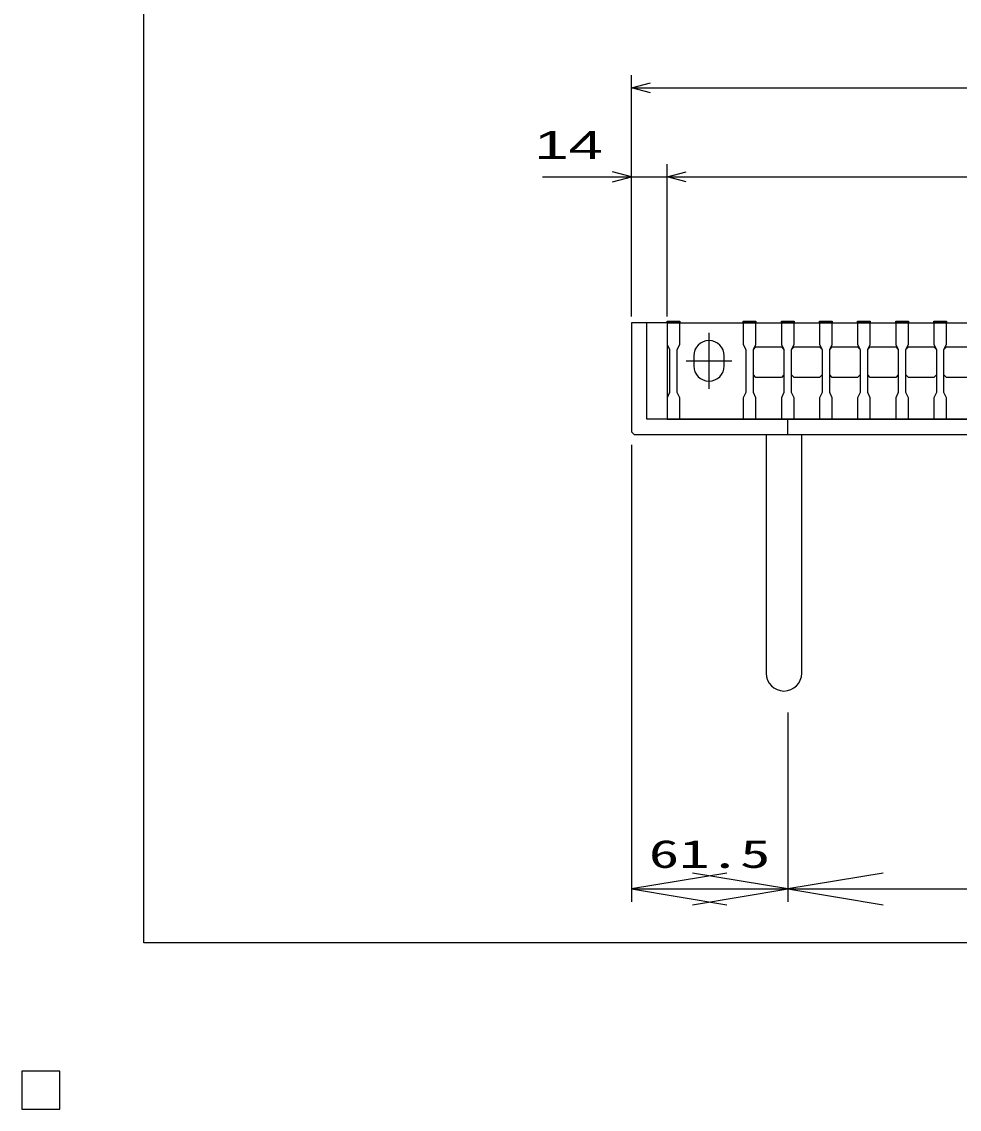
# Model space of a CAD drawing. Units: millimetres at full size, sheet at 1:5; details may follow other scales. Extents: x -910 to 868, y -641 to 524.
# Drawn here: x -910 to -541, y -641.2 to -213 of the extents above; entities that cross this region are included whole.
import ezdxf
from ezdxf.enums import TextEntityAlignment as Align

# ---------------------------------------------------------------- set-up
doc = ezdxf.new("R2010")
doc.units = ezdxf.units.MM
doc.header["$LTSCALE"] = 5
for name, color, linetype, lineweight in [('0_2', 150, 'Continuous', 25), ('16', 3, 'Continuous', 25), ('19', 6, 'Continuous', 25), ('22', 4, 'Continuous', 25)]:
    doc.layers.add(name, color=color, linetype=linetype, lineweight=lineweight)
doc.styles.add('ベクトル', font='')
doc.styles.add('ＭＳ ゴシック', font='')
doc.styles.get('ベクトル').set_extended_font_data('ベクトル')
doc.styles.get('ＭＳ ゴシック').set_extended_font_data('MS Gothic')

# ---------------------------------------------------------------- blocks, each defined once
blk = doc.blocks.new('open_arrow')
at = {"color": 0, "linetype": 'Continuous', "lineweight": -2}
blk.add_lwpolyline([(7.5, 1.25), (0, 0), (7.5, -1.25)], dxfattribs=at)

msp = doc.modelspace()

# ---------------------------------------------------------------- linework, layer by layer
at = {"layer": '0_2'}
for p, q in [((-862, -575.75), (-862, 524.25)), ((868, -575.75), (-862, -575.75))]:
    msp.add_line(p, q, dxfattribs=at)
at = {"layer": '16'}
for p, q in [((-656, -331.561), (-656, -330.861)), ((-656, -330.861), (-651, -330.861)), ((-656, -331.561), (-656, -340.061)), ((-651, -331.561), (-656, -331.561)), ((-656, -331.561), (-656, -369.561)), ((-656, -331.561), (-261, -331.561)), ((-652, -331.561), (-627, -331.561)), ((-651, -330.861), (-651, -331.561)), ((-651, -340.061), (-651, -331.561)), ((-626, -331.561), (-626, -330.861)), ((-626, -330.861), (-621, -330.861)), ((-626, -331.561), (-626, -340.061)), ((-621, -331.561), (-626, -331.561)), ((-621, -330.861), (-621, -331.561)), ((-621, -340.061), (-621, -331.561)), ((-611, -331.561), (-611, -330.861)), ((-611, -330.861), (-606, -330.861)), ((-611, -331.561), (-611, -340.061)), ((-606, -331.561), (-611, -331.561)), ((-606, -330.861), (-606, -331.561)), ((-606, -340.061), (-606, -331.561)), ((-596, -331.561), (-596, -330.861)), ((-596, -330.861), (-591, -330.861)), ((-596, -331.561), (-596, -340.061)), ((-591, -331.561), (-596, -331.561)), ((-591, -330.861), (-591, -331.561)), ((-591, -340.061), (-591, -331.561)), ((-581, -331.561), (-581, -330.861)), ((-581, -330.861), (-576, -330.861)), ((-581, -331.561), (-581, -340.061)), ((-576, -331.561), (-581, -331.561)), ((-576, -330.861), (-576, -331.561)), ((-576, -340.061), (-576, -331.561)), ((-566, -331.561), (-566, -330.861)), ((-566, -330.861), (-561, -330.861)), ((-566, -331.561), (-566, -340.061)), ((-561, -331.561), (-566, -331.561)), ((-561, -330.861), (-561, -331.561)), ((-561, -340.061), (-561, -331.561)), ((-551, -331.561), (-551, -330.861)), ((-551, -330.861), (-546, -330.861)), ((-551, -331.561), (-551, -340.061)), ((-546, -331.561), (-551, -331.561)), ((-546, -330.861), (-546, -331.561)), ((-546, -340.061), (-546, -331.561)), ((-639.5, -335.561), (-639.5, -357.561)), ((-656, -340.061), (-655, -342.061)), ((-655, -342.061), (-655, -359.061)), ((-652, -342.061), (-651, -340.061)), ((-652, -359.061), (-652, -342.061)), ((-626, -340.061), (-625, -342.061)), ((-625, -342.061), (-625, -359.061)), ((-622, -342.061), (-621, -340.061)), ((-622, -342.061), (-621, -341.061)), ((-622, -359.061), (-622, -342.061)), ((-621, -341.061), (-611, -341.061)), ((-611, -340.061), (-610, -342.061)), ((-611, -341.061), (-610, -342.061)), ((-610, -342.061), (-610, -359.061)), ((-607, -342.061), (-606, -340.061)), ((-607, -342.061), (-606, -341.061)), ((-607, -359.061), (-607, -342.061)), ((-606, -341.061), (-596, -341.061)), ((-596, -340.061), (-595, -342.061)), ((-596, -341.061), (-595, -342.061)), ((-595, -342.061), (-595, -359.061)), ((-592, -342.061), (-591, -340.061)), ((-592, -342.061), (-591, -341.061)), ((-592, -359.061), (-592, -342.061)), ((-591, -341.061), (-581, -341.061)), ((-581, -340.061), (-580, -342.061)), ((-581, -341.061), (-580, -342.061)), ((-580, -342.061), (-580, -359.061)), ((-577, -342.061), (-576, -340.061)), ((-577, -342.061), (-576, -341.061)), ((-577, -359.061), (-577, -342.061)), ((-576, -341.061), (-566, -341.061)), ((-566, -340.061), (-565, -342.061)), ((-566, -341.061), (-565, -342.061)), ((-565, -342.061), (-565, -359.061)), ((-562, -342.061), (-561, -340.061)), ((-562, -342.061), (-561, -341.061)), ((-562, -359.061), (-562, -342.061)), ((-561, -341.061), (-551, -341.061)), ((-551, -340.061), (-550, -342.061)), ((-551, -341.061), (-550, -342.061)), ((-550, -342.061), (-550, -359.061)), ((-547, -342.061), (-546, -340.061)), ((-547, -342.061), (-546, -341.061)), ((-547, -359.061), (-547, -342.061)), ((-546, -341.061), (-536, -341.061)), ((-648.5, -346.561), (-630.5, -346.561)), ((-645.5, -344.561), (-645.5, -348.561)), ((-633.5, -348.561), (-633.5, -344.561)), ((-621, -353.061), (-622, -352.061)), ((-611, -353.061), (-621, -353.061)), ((-610, -352.061), (-611, -353.061)), ((-606, -353.061), (-607, -352.061)), ((-596, -353.061), (-606, -353.061)), ((-595, -352.061), (-596, -353.061)), ((-591, -353.061), (-592, -352.061)), ((-581, -353.061), (-591, -353.061)), ((-580, -352.061), (-581, -353.061)), ((-576, -353.061), (-577, -352.061)), ((-566, -353.061), (-576, -353.061)), ((-565, -352.061), (-566, -353.061)), ((-561, -353.061), (-562, -352.061)), ((-551, -353.061), (-561, -353.061)), ((-550, -352.061), (-551, -353.061)), ((-546, -353.061), (-547, -352.061)), ((-536, -353.061), (-546, -353.061)), ((-655, -359.061), (-656, -361.061)), ((-651, -361.061), (-652, -359.061)), ((-625, -359.061), (-626, -361.061)), ((-621, -361.061), (-622, -359.061)), ((-610, -359.061), (-611, -361.061)), ((-606, -361.061), (-607, -359.061)), ((-595, -359.061), (-596, -361.061)), ((-591, -361.061), (-592, -359.061)), ((-580, -359.061), (-581, -361.061)), ((-576, -361.061), (-577, -359.061)), ((-565, -359.061), (-566, -361.061)), ((-561, -361.061), (-562, -359.061)), ((-550, -359.061), (-551, -361.061)), ((-546, -361.061), (-547, -359.061)), ((-656, -361.061), (-656, -369.561)), ((-651, -369.561), (-651, -361.061)), ((-626, -361.061), (-626, -369.561)), ((-621, -369.561), (-621, -361.061)), ((-611, -361.061), (-611, -369.561)), ((-606, -369.561), (-606, -361.061)), ((-596, -361.061), (-596, -369.561)), ((-591, -369.561), (-591, -361.061)), ((-581, -361.061), (-581, -369.561)), ((-576, -369.561), (-576, -361.061)), ((-566, -361.061), (-566, -369.561)), ((-561, -369.561), (-561, -361.061)), ((-551, -361.061), (-551, -369.561)), ((-546, -369.561), (-546, -361.061)), ((-656, -369.561), (-651, -369.561)), ((-656, -369.561), (-366, -369.561)), ((-626, -369.561), (-621, -369.561)), ((-611, -369.561), (-606, -369.561)), ((-596, -369.561), (-591, -369.561)), ((-581, -369.561), (-576, -369.561)), ((-566, -369.561), (-561, -369.561)), ((-551, -369.561), (-546, -369.561)), ((-895, -626.25), (-910, -626.25)), ((-910, -626.25), (-910, -641.25)), ((-895, -626.25), (-910, -626.25)), ((-910, -626.25), (-910, -641.25)), ((-895, -626.25), (-910, -626.25)), ((-910, -626.25), (-910, -641.25)), ((-895, -626.25), (-910, -626.25)), ((-910, -626.25), (-910, -641.25)), ((-895, -626.25), (-910, -626.25)), ((-910, -626.25), (-910, -641.25)), ((-895, -641.25), (-895, -626.25)), ((-895, -641.25), (-895, -626.25)), ((-895, -641.25), (-895, -626.25)), ((-895, -641.25), (-895, -626.25)), ((-895, -641.25), (-895, -626.25)), ((-910, -641.25), (-895, -641.25)), ((-910, -641.25), (-895, -641.25)), ((-910, -641.25), (-895, -641.25)), ((-910, -641.25), (-895, -641.25)), ((-910, -641.25), (-895, -641.25))]:
    msp.add_line(p, q, dxfattribs=at)
for centre, start, end in [((-639.5, -344.561), 0, 180), ((-639.5, -348.561), 180, 0)]:
    msp.add_arc(centre, 6, start, end, dxfattribs=at)
at = {"layer": '19'}
for p, q in [((-656, -331.561), (-670, -331.561)), ((-670, -331.561), (-670, -374.561)), ((-664, -369.561), (-664, -331.561)), ((-366, -369.561), (-664, -369.561)), ((-608.5, -375.561), (-608.5, -369.561)), ((-670, -374.561), (-669, -375.561)), ((-669, -375.561), (-366, -375.561)), ((-617, -375.561), (-617, -469.561)), ((-603, -469.561), (-603, -375.561))]:
    msp.add_line(p, q, dxfattribs=at)
msp.add_arc((-610, -469.561), 7, 180, 0, dxfattribs=at)
at = {"layer": '22'}
for p, q in [((-670, -329.061), (-670, -234.061)), ((-670, -239.061), (-662.5, -237.061)), ((-662.5, -241.061), (-670, -239.061)), ((-670, -239.061), (-247, -239.061)), ((-670, -329.061), (-670, -269.061)), ((-656, -329.061), (-656, -269.061)), ((-705, -274.061), (-670, -274.061)), ((-670, -274.061), (-677.5, -272.061)), ((-677.5, -276.061), (-670, -274.061)), ((-670, -274.061), (-656, -274.061)), ((-656, -274.061), (-648.5, -272.061)), ((-648.5, -276.061), (-656, -274.061)), ((-656, -274.061), (-261, -274.061)), ((-670, -379.561), (-670, -559.511)), ((-608.5, -485.032), (-608.5, -559.511)), ((-608.5, -485.032), (-608.5, -559.511)), ((-670, -554.511), (-608.5, -554.511)), ((-608.5, -554.511), (-308.5, -554.511))]:
    msp.add_line(p, q, dxfattribs=at)
at = {"layer": '22', "color": 2}
for p, q in [((-895, -626.25), (-910, -626.25)), ((-910, -626.25), (-910, -641.25)), ((-895, -626.25), (-910, -626.25)), ((-910, -626.25), (-910, -641.25)), ((-895, -626.25), (-910, -626.25)), ((-910, -626.25), (-910, -641.25)), ((-895, -641.25), (-895, -626.25)), ((-895, -641.25), (-895, -626.25)), ((-895, -641.25), (-895, -626.25)), ((-910, -641.25), (-895, -641.25)), ((-910, -641.25), (-895, -641.25)), ((-910, -641.25), (-895, -641.25))]:
    msp.add_line(p, q, dxfattribs=at)

# ---------------------------------------------------------------- block references
at = {"layer": '22', "xscale": 5, "yscale": 5}
for p in [(-670, -554.511), (-608.5, -554.511)]:
    msp.add_blockref('open_arrow', p, dxfattribs=at)
at = {"layer": '22', "xscale": 5, "yscale": 5, "rotation": 180}
msp.add_blockref('open_arrow', (-608.5, -554.511), dxfattribs=at)

# ---------------------------------------------------------------- texts
at = {"layer": '22', "color": 2, "style": 'ベクトル', "width": 1.65}
msp.add_text(' 14 ', height=11, dxfattribs=at).set_placement((-715, -261.561), align=Align.MIDDLE_LEFT)
at = {"layer": '22', "style": 'ＭＳ ゴシック', "width": 1.6}
msp.add_text('61.5', height=11, dxfattribs=at).set_placement((-639.25, -549.511), align=Align.BOTTOM_CENTER)

doc.saveas('drawing.dxf')
